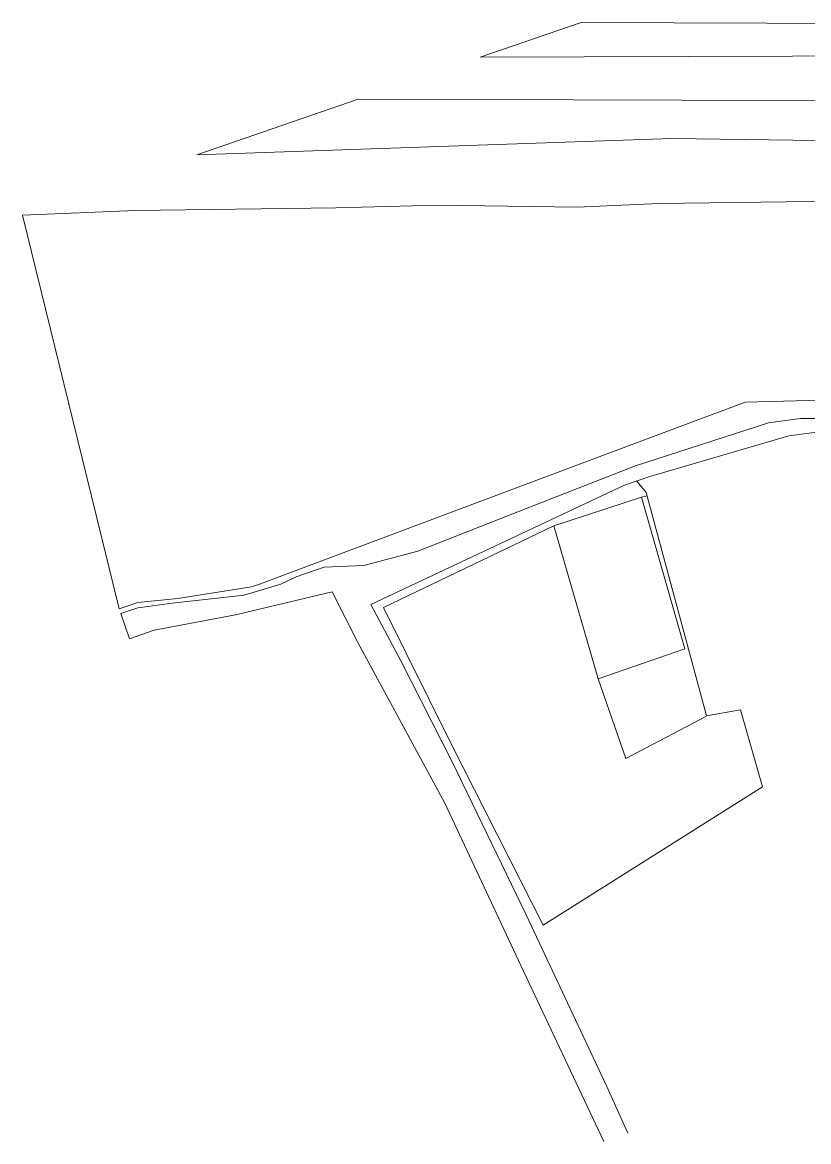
# Model space of a CAD drawing. Header units: metres. Extents: x -48 to 2360, y -1392 to 453.
# Drawn here: x 667.3 to 836.2, y -258.5 to -18.3 of the extents above; entities that cross this region are included whole.
import ezdxf

# ---------------------------------------------------------------- set-up
doc = ezdxf.new("R2010")
doc.units = ezdxf.units.M
doc.layers.add('trazo', color=7, linetype='Continuous', lineweight=18)

msp = doc.modelspace()

# ---------------------------------------------------------------- linework, layer by layer
at = {"layer": 'trazo', "ltscale": 7, "transparency": 33554559}
for points in [[(765.63, -25.81), (787.37, -18.32)], [(966.77, -18.97), (787.37, -18.32)], [(966.92, -25.11), (765.63, -25.81)], [(967.14, -34.48), (855.11, -35.17), (739.46, -34.82), (704.79, -46.77)], [(967.26, -40.01), (869.15, -44.11), (806.82, -43.25), (704.79, -46.77)], [(667.34, -59.67), (688.12, -144.2)], [(962.34, -103.34), (930.56, -103.34), (866.54, -103.34), (834.46, -103.34), (827.59, -104.23), (799.01, -113.47), (776.13, -122.45), (752.27, -131.8), (740.68, -134.9), (732.16, -135.26)]]:
    msp.add_lwpolyline(points, dxfattribs=at)
at = {"layer": 'trazo', "transparency": 33554559}
for points in [[(962.16, -100.22), (962.01, -98.69), (954.25, -56.97), (894.93, -57.32), (836.78, -56.77), (804.07, -57.2), (786.51, -58.01), (756.7, -57.54), (734.64, -58.15), (691.67, -58.68), (667.34, -59.67)], [(858.22, -98.89), (825.3, -99.76), (822.57, -99.86), (782.97, -114.67), (718.48, -138.83), (716.57, -139.49), (700.71, -141.96), (692.11, -142.82), (688.12, -144.2)], [(742.19, -143.22), (796.68, -117.67), (801.89, -115.87), (831.94, -107.03), (838.44, -106.23), (876.6, -105.9), (918.85, -106.28), (957.81, -106.17), (963.66, -106.31), (967.9, -127.3), (983.27, -192.71)], [(799.28, -116.77), (801.3, -119.2), (814.18, -166.87), (814.29, -167.18), (821.59, -165.88), (826.27, -182.41), (779.17, -212.08), (759.47, -173.28), (744.9, -143.89), (781.46, -126.34)], [(800.27, -120.24), (801.49, -119.91)], [(781.46, -126.34), (791.02, -159.19), (809.64, -152.78), (800.27, -120.24), (781.46, -126.34)], [(690.33, -150.62), (688.46, -145.2), (692.13, -143.94), (699.54, -143), (714.97, -141.22), (722.83, -138.86), (726.13, -137.34), (732.16, -135.26)], [(733.85, -140.51), (713.13, -145.44), (695.67, -148.77), (690.33, -150.62)], [(733.85, -140.51), (739.36, -151.42), (758.09, -185.89), (774.42, -220.76)], [(742.19, -143.22), (748.62, -155.35), (759.71, -177.18), (775.52, -209.85), (792.79, -246.54), (797.4, -256.74)], [(791.02, -159.19), (796.92, -176.32), (814.24, -167.19)], [(774.42, -220.76), (792.22, -258.53)]]:
    msp.add_lwpolyline(points, dxfattribs=at)

doc.saveas('drawing.dxf')
